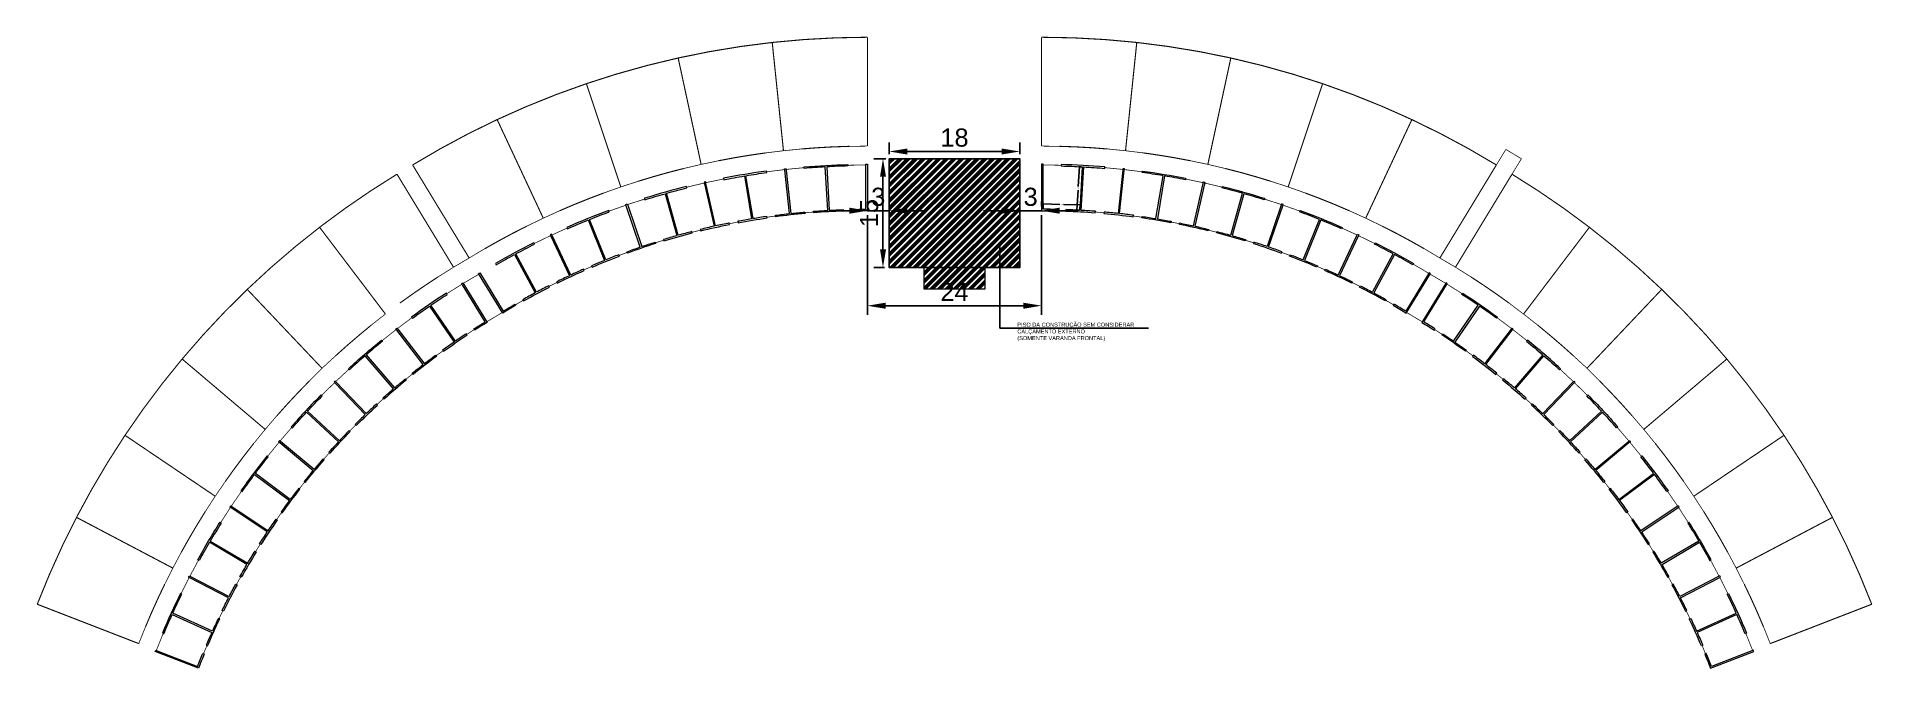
# Model space of a CAD drawing. Header units: millimetres. Extents: x 3123 to 3376, y 1277 to 1364.
import ezdxf

# ---------------------------------------------------------------- set-up
doc = ezdxf.new("R2010")
doc.units = ezdxf.units.MM
doc.layers.get('Defpoints').update_dxf_attribs({"lineweight": 0})
for name, color, linetype, lineweight in [('AF-Indicação coluna', 5, 'Continuous', 20), ('WR CERCAS PIQUETES', 14, 'Continuous', 13), ('WR PORTEIRAS 1.2', 5, 'Continuous', 13), ('WR PORTEIRAS 2.5', 1, 'Continuous', 13)]:
    doc.layers.add(name, color=color, linetype=linetype, lineweight=lineweight)
for name, color, linetype, lineweight, true_color in [('ARQ. Hachura', 7, 'Continuous', 0, 0x9e9e9e), ('WR', 7, 'Continuous', 13, 0x000000), ('WR PAREDES BAIAS', 7, 'Continuous', 13, 0x000000)]:
    doc.layers.add(name, color=color, linetype=linetype, lineweight=lineweight, true_color=true_color)
doc.layers.add('PDF_Text', color=7, linetype='Continuous')
doc.styles.add('NICAZA', font='verdana.ttf', dxfattribs={"width": 0.85})
doc.styles.add('PDF Arial', font='arial.ttf')
doc.styles.get("Standard").update_dxf_attribs({"font": 'arial.ttf'})
doc.dimstyles.new('esc-100', dxfattribs={"dimscale": 0.85, "dimtxt": 0.18, "dimasz": 0.14, "dimexe": 0.075, "dimexo": 0.12, "dimgap": 0.06, "dimtad": 0, "dimzin": 0, "dimdsep": 46, "dimtxsty": 'NICAZA', "dimblk": 'ARCHTICK', "dimcen": 0.09, "dimclrd": 7, "dimclre": 7, "dimclrt": 7, "dimadec": 1, "dimazin": 0, "dimtfac": 1, "dimtofl": 0, "dimtmove": 0, "dimatfit": 3, "dimfxl": 1, "dimtolj": 1, "dimtzin": 0, "dimarcsym": 0})
doc.dimstyles.new('ISO-25', dxfattribs={"dimtxt": 2.5, "dimasz": 2.5, "dimexe": 1.25, "dimexo": 0.625, "dimtad": 1, "dimtxsty": 'Standard', "dimcen": 2.5, "dimadec": 0, "dimazin": 0, "dimtfac": 1, "dimtmove": 0, "dimatfit": 3, "dimfxl": 1, "dimarcsym": 0})

# ---------------------------------------------------------------- blocks, each defined once
blk = doc.blocks.new('*D12')
at = {"color": 0, "lineweight": -2, "transparency": 16777216}
for p, q in [((3240.32, 1347.45), (3240.32, 1349.07)), ((3258.32, 1347.45), (3258.32, 1349.07)), ((3242.82, 1347.82), (3255.82, 1347.82))]:
    blk.add_line(p, q, dxfattribs=at)
at = {"color": 0, "transparency": 16777216}
for points in [[(3242.82, 1348.23), (3242.82, 1347.4), (3240.32, 1347.82)], [(3255.82, 1348.23), (3255.82, 1347.4), (3258.32, 1347.82)]]:
    blk.add_solid(points, dxfattribs=at)
at = {"layer": 'Defpoints', "color": 0, "transparency": 16777216}
for p in [(3240.32, 1346.83), (3258.32, 1347.82), (3258.32, 1346.83)]:
    blk.add_point(p, dxfattribs=at)
at = {"color": 0, "transparency": 16777216, "insert": (3249.32, 1349.72), "char_height": 2.5, "attachment_point": 5}
blk.add_mtext('18', dxfattribs=at)
blk = doc.blocks.new('*D13')
at = {"color": 0, "lineweight": -2, "transparency": 16777216}
for p, q in [((3239.88, 1346.83), (3238.22, 1346.83)), ((3239.47, 1344.33), (3239.47, 1334.33)), ((3239.7, 1331.83), (3238.22, 1331.83))]:
    blk.add_line(p, q, dxfattribs=at)
at = {"color": 0, "transparency": 16777216}
for points in [[(3239.06, 1344.33), (3239.89, 1344.33), (3239.47, 1346.83)], [(3239.06, 1334.33), (3239.89, 1334.33), (3239.47, 1331.83)]]:
    blk.add_solid(points, dxfattribs=at)
at = {"layer": 'Defpoints', "color": 0, "transparency": 16777216}
for p in [(3240.5, 1346.83), (3239.47, 1331.83), (3240.32, 1331.83)]:
    blk.add_point(p, dxfattribs=at)
at = {"color": 0, "transparency": 16777216, "insert": (3237.57, 1339.33), "char_height": 2.5, "attachment_point": 5, "rotation": 90}
blk.add_mtext('15', dxfattribs=at)
blk = doc.blocks.new('*D14')
at = {"color": 0, "lineweight": -2, "transparency": 16777216}
for p, q in [((3237.32, 1339.04), (3237.32, 1325.32)), ((3261.32, 1339.04), (3261.32, 1325.32)), ((3239.82, 1326.57), (3258.82, 1326.57))]:
    blk.add_line(p, q, dxfattribs=at)
at = {"color": 0, "transparency": 16777216}
for points in [[(3239.82, 1326.98), (3239.82, 1326.15), (3237.32, 1326.57)], [(3258.82, 1326.98), (3258.82, 1326.15), (3261.32, 1326.57)]]:
    blk.add_solid(points, dxfattribs=at)
at = {"layer": 'Defpoints', "color": 0, "transparency": 16777216}
for p in [(3237.32, 1339.66), (3261.32, 1339.66), (3261.32, 1326.57)]:
    blk.add_point(p, dxfattribs=at)
at = {"color": 0, "transparency": 16777216, "insert": (3249.32, 1328.45), "char_height": 2.5, "attachment_point": 5}
blk.add_mtext('24', dxfattribs=at)
blk = doc.blocks.new('*D10')
at = {"color": 0, "lineweight": -2, "transparency": 16777216}
for p, q in [((3258.32, 1340.29), (3258.32, 1340.91)), ((3261.32, 1340.29), (3261.32, 1340.91)), ((3255.82, 1339.66), (3253.32, 1339.66)), ((3258.32, 1339.66), (3261.32, 1339.66)), ((3263.82, 1339.66), (3266.32, 1339.66))]:
    blk.add_line(p, q, dxfattribs=at)
at = {"color": 0, "transparency": 16777216}
for points in [[(3255.82, 1340.08), (3255.82, 1339.24), (3258.32, 1339.66)], [(3263.82, 1340.08), (3263.82, 1339.24), (3261.32, 1339.66)]]:
    blk.add_solid(points, dxfattribs=at)
at = {"layer": 'Defpoints', "color": 0, "transparency": 16777216}
for p in [(3258.32, 1339.66), (3261.32, 1339.66), (3261.32, 1339.66)]:
    blk.add_point(p, dxfattribs=at)
at = {"color": 0, "transparency": 16777216, "insert": (3259.82, 1341.56), "char_height": 2.5, "attachment_point": 5}
blk.add_mtext('3', dxfattribs=at)
blk = doc.blocks.new('*D11')
at = {"color": 0, "lineweight": -2, "transparency": 16777216}
for p, q in [((3237.32, 1340.29), (3237.32, 1340.91)), ((3234.82, 1339.66), (3232.32, 1339.66)), ((3240.32, 1339.66), (3237.32, 1339.66)), ((3240.32, 1339.04), (3240.32, 1338.41)), ((3242.82, 1339.66), (3245.32, 1339.66))]:
    blk.add_line(p, q, dxfattribs=at)
at = {"color": 0, "transparency": 16777216}
for points in [[(3234.82, 1340.08), (3234.82, 1339.24), (3237.32, 1339.66)], [(3242.82, 1340.08), (3242.82, 1339.24), (3240.32, 1339.66)]]:
    blk.add_solid(points, dxfattribs=at)
at = {"layer": 'Defpoints', "color": 0, "transparency": 16777216}
for p in [(3237.32, 1339.66), (3237.32, 1339.66), (3240.32, 1339.66)]:
    blk.add_point(p, dxfattribs=at)
at = {"color": 0, "transparency": 16777216, "insert": (3238.82, 1341.56), "char_height": 2.5, "attachment_point": 5}
blk.add_mtext('3', dxfattribs=at)
blk = doc.blocks.new('_ArchTick')
at = {"color": 0, "linetype": 'ByBlock', "const_width": 0.15}
blk.add_lwpolyline([(-0.5, -0.5), (0.5, 0.5)], dxfattribs=at)
blk = doc.blocks.new('*D15')
at = {"layer": 'AF-Indicação coluna', "color": 7, "lineweight": -2, "transparency": 16777216}
for p, q in [((3266.53, 1345.73), (3266.38, 1342.98)), ((3266.82, 1345.71), (3266.46, 1345.73)), ((3266.2, 1339.74), (3266.35, 1342.49)), ((3266.5, 1339.72), (3266.13, 1339.74))]:
    blk.add_line(p, q, dxfattribs=at)
at = {"layer": 'Defpoints', "color": 0, "transparency": 16777216}
for p in [(3266.92, 1345.71), (3266.2, 1339.74), (3266.6, 1339.72)]:
    blk.add_point(p, dxfattribs=at)
at = {"layer": 'AF-Indicação coluna', "color": 7, "lineweight": -2, "transparency": 16777216, "xscale": 0.119, "yscale": 0.119, "zscale": 0.119}
for p, rotation in [((3266.53, 1345.73), 86.87235998804447), ((3266.2, 1339.74), 266.8723599880445)]:
    blk.add_blockref('_ArchTick', p, dxfattribs=dict(at, rotation=rotation))
at = {"layer": 'AF-Indicação coluna', "color": 7, "transparency": 16777216, "insert": (3266.36, 1342.73), "char_height": 0.153, "attachment_point": 5, "rotation": 86.8724, "style": 'NICAZA'}
blk.add_mtext('\\A1;6.00', dxfattribs=at)
blk = doc.blocks.new('*D16')
at = {"layer": 'AF-Indicação coluna', "color": 7, "lineweight": -2, "transparency": 16777216}
for p, q in [((3261.53, 1339.96), (3261.55, 1340.66)), ((3261.54, 1340.6), (3263.84, 1340.53)), ((3266.62, 1340.45), (3264.32, 1340.52)), ((3266.6, 1339.82), (3266.62, 1340.52))]:
    blk.add_line(p, q, dxfattribs=at)
at = {"layer": 'Defpoints', "color": 0, "transparency": 16777216}
for p in [(3266.62, 1340.45), (3261.52, 1339.86), (3266.6, 1339.72)]:
    blk.add_point(p, dxfattribs=at)
at = {"layer": 'AF-Indicação coluna', "color": 7, "lineweight": -2, "transparency": 16777216, "xscale": 0.119, "yscale": 0.119, "zscale": 0.119}
for p, rotation in [((3261.54, 1340.6), 178.3769171251424), ((3266.62, 1340.45), 358.3769171251423)]:
    blk.add_blockref('_ArchTick', p, dxfattribs=dict(at, rotation=rotation))
at = {"layer": 'AF-Indicação coluna', "color": 7, "transparency": 16777216, "insert": (3264.08, 1340.52), "char_height": 0.153, "attachment_point": 5, "rotation": 358.3769, "style": 'NICAZA'}
blk.add_mtext('\\A1;5.08', dxfattribs=at)

msp = doc.modelspace()

# ---------------------------------------------------------------- hatches: boundary and pattern name
at = {"layer": 'ARQ. Hachura', "true_color": 0x636466, "transparency": 33554687}
h = msp.add_hatch(dxfattribs=at)
h.set_pattern_fill('ANSI34', color=251)
h.set_pattern_definition([(45, (1593.3206, 981.93304), (-0.5303301, 0.5303301), []), (45, (1593.4974, 981.93304), (-0.5303301, 0.5303301), []), (45, (1593.67415, 981.93304), (-0.5303301, 0.5303301), []), (45, (1593.8509, 981.93304), (-0.5303301, 0.5303301), [])])
h.paths.add_polyline_path([(3258.324, 1346.829), (3240.324, 1346.829), (3240.324, 1331.829), (3258.324, 1331.829)])
h.paths.add_polyline_path([(3253.524, 1328.829), (3253.524, 1331.829), (3245.124, 1331.829), (3245.124, 1328.829)])

# ---------------------------------------------------------------- linework, layer by layer
msp.add_lwpolyline([(3240.324, 1346.829), (3258.324, 1346.829), (3258.324, 1331.829), (3240.324, 1331.829)], close=True)
at = {"layer": 'ARQ. Hachura', "color": 251, "true_color": 0x636466, "transparency": 33554687}
for points in [[(3240.324, 1346.829), (3258.324, 1346.829), (3258.324, 1331.829), (3240.324, 1331.829)], [(3245.124, 1331.829), (3253.524, 1331.829), (3253.524, 1328.829), (3245.124, 1328.829)]]:
    msp.add_lwpolyline(points, close=True, dxfattribs=at)
at = {"layer": 'PDF_Text'}
for p, q in [((3255.56, 1335.087), (3255.56, 1323.496)), ((3255.56, 1323.496), (3276.044, 1323.496))]:
    msp.add_line(p, q, dxfattribs=at)
at = {"layer": 'WR'}
for points in [[(3206.294, 1341.059), (3206.293, 1341.061)], [(3207.439, 1341.415), (3207.439, 1341.416)], [(3291.208, 1341.415), (3291.208, 1341.416)], [(3292.354, 1341.059), (3292.355, 1341.061)]]:
    msp.add_lwpolyline(points, dxfattribs=at)
at = {"layer": 'WR CERCAS PIQUETES'}
for points in [[(3174.663, 1345.964, 0.15, 0.15, -0.0274732), (3186.309, 1352.215, 0.15, 0.15, -0.0275439), (3198.602, 1357.162, 0.15, 0.15, -0.0273007), (3211.251, 1360.703, 0.15, 0.15, -0.0273007), (3224.21, 1362.844, 0.15, 0.15, -0.0273007), (3237.325, 1363.561, 0, 0, 0)], [(3323.985, 1345.964, 0.15, 0.15, 0.0274732), (3312.339, 1352.215, 0.15, 0.15, 0.0275439), (3300.045, 1357.162, 0.15, 0.15, 0.0273007), (3287.397, 1360.703, 0.15, 0.15, 0.0273007), (3274.438, 1362.844, 0.15, 0.15, 0.0273007), (3261.323, 1363.561, 0, 0, 0)], [(3122.944, 1285.432, 0.15, 0.15, -0.0273007), (3128.353, 1297.401, 0.15, 0.15, -0.0273007), (3135.034, 1308.71, 0.15, 0.15, -0.0273007), (3142.908, 1319.223, 0.15, 0.15, -0.0273007), (3151.88, 1328.816, 0.15, 0.15, -0.0273007), (3161.844, 1337.374, 0.15, 0.15, -0.026885), (3172.51, 1344.692, 0, 0, 0)], [(3375.704, 1285.432, 0.15, 0.15, 0.0273007), (3370.294, 1297.401, 0.15, 0.15, 0.0273007), (3363.613, 1308.71, 0.15, 0.15, 0.0273007), (3355.74, 1319.223, 0.15, 0.15, 0.0273007), (3346.768, 1328.816, 0.15, 0.15, 0.0273007), (3336.804, 1337.374, 0.15, 0.15, 0.026885), (3326.137, 1344.692, 0, 0, 0)]]:
    msp.add_lwpolyline(points, format="xyseb", dxfattribs=at)
at = {"layer": 'WR CERCAS PIQUETES', "const_width": 0.15}
for points in [[(3237.325, 1348.561), (3237.325, 1363.561)], [(3261.323, 1348.561), (3261.323, 1363.561)], [(3214.416, 1346.04), (3211.251, 1360.703)], [(3225.759, 1347.924), (3224.21, 1362.844)], [(3272.889, 1347.924), (3274.438, 1362.844)], [(3284.231, 1346.041), (3287.397, 1360.703)], [(3203.347, 1342.932), (3198.602, 1357.162)], [(3295.301, 1342.932), (3300.045, 1357.162)], [(3192.666, 1338.629), (3186.309, 1352.215)], [(3305.981, 1338.629), (3312.339, 1352.215)], [(3182.45, 1333.144), (3174.663, 1345.964)], [(3316.198, 1333.144), (3323.985, 1345.964)], [(3180.298, 1331.872), (3172.51, 1344.692)], [(3318.35, 1331.872), (3326.137, 1344.692)], [(3170.914, 1325.426), (3161.844, 1337.374)], [(3327.734, 1325.427), (3336.804, 1337.374)], [(3162.198, 1317.928), (3151.88, 1328.816)], [(3336.45, 1317.928), (3346.768, 1328.816)], [(3154.351, 1309.524), (3142.908, 1319.223)], [(3344.297, 1309.524), (3355.74, 1319.223)], [(3147.466, 1300.315), (3135.034, 1308.71)], [(3351.182, 1300.315), (3363.613, 1308.71)], [(3141.625, 1290.411), (3128.353, 1297.401)], [(3357.022, 1290.411), (3370.294, 1297.401)], [(3136.93, 1280.01), (3122.944, 1285.432)], [(3361.718, 1280.01), (3375.704, 1285.432)]]:
    msp.add_lwpolyline(points, dxfattribs=at)
for points in [[(3228.247, 1348.169, -0.0156351), (3234.825, 1348.531, -0.0156351)], [(3270.401, 1348.169, 0.0156351), (3263.823, 1348.531, 0.0156351)], [(3205.722, 1343.71, -0.0154303), (3211.982, 1345.468, -0.0154303)], [(3216.863, 1346.555, -0.0154307), (3223.277, 1347.62, -0.0154307)], [(3281.785, 1346.555, 0.0154307), (3275.371, 1347.62, 0.0154307)], [(3292.925, 1343.71, 0.0154303), (3286.665, 1345.468, 0.0154303)], [(3194.943, 1339.662, -0.01547), (3200.989, 1342.098, -0.01547)], [(3303.705, 1339.662, 0.01547), (3297.658, 1342.098, 0.01547)], [(3184.6, 1334.421, -0.0156626), (3190.414, 1337.542, -0.0156626)], [(3314.048, 1334.421, 0.0156626), (3308.233, 1337.542, 0.0156626)], [(3172.913, 1326.928, -0.0151603), (3178.179, 1330.544, -0.0151603)], [(3325.734, 1326.928, 0.0151603), (3320.468, 1330.544, 0.0151603)], [(3164.022, 1319.638, -0.0154303), (3168.951, 1323.878)], [(3334.626, 1319.638, 0.0154303), (3329.697, 1323.878)], [(3155.977, 1311.422, -0.0154311), (3160.415, 1316.175)], [(3342.67, 1311.422, 0.0154311), (3338.233, 1316.175)], [(3148.876, 1302.38, -0.0154307), (3152.769, 1307.587)], [(3349.772, 1302.38, 0.0154307), (3345.878, 1307.587)], [(3142.802, 1292.617, -0.0154303), (3146.105, 1298.218)], [(3355.845, 1292.617, 0.0154303), (3352.543, 1298.218)], [(3137.861, 1282.33, -0.0152269), (3140.501, 1288.178)], [(3360.786, 1282.33, 0.0152269), (3358.147, 1288.178)]]:
    msp.add_lwpolyline(points, format="xyb", dxfattribs=at)
at = {"layer": 'WR PAREDES BAIAS'}
for points in [[(3231.851, 1339.706), (3231.524, 1345.697, 0.0070719), (3228.627, 1345.492), (3228.605, 1345.691, -0.0146561), (3234.625, 1346.026), (3234.625, 1345.826, 0.0070718), (3231.723, 1345.708), (3232.051, 1339.717, -0.0050132), (3233.987, 1339.803), (3233.993, 1339.603, 0.0105375), (3229.933, 1339.377), (3229.917, 1339.577, -0.0050132)], [(3235.192, 1339.637), (3235.187, 1339.837, -0.0050132), (3237.125, 1339.861), (3237.125, 1345.861), (3237.125, 1346.061, -0.000487), (3237.325, 1346.061), (3237.325, 1339.661, 0.0055278)], [(3263.455, 1339.637), (3263.461, 1339.837, 0.0050132), (3261.523, 1339.861), (3261.523, 1345.861), (3261.523, 1346.061, 0.000487), (3261.323, 1346.061), (3261.323, 1339.661, -0.0055278)], [(3266.797, 1339.706), (3267.124, 1345.697, -0.0070719), (3270.021, 1345.492), (3270.043, 1345.691, 0.0146561), (3264.023, 1346.026), (3264.023, 1345.826, -0.0070718), (3266.924, 1345.708), (3266.597, 1339.717, 0.0050132), (3264.66, 1339.803), (3264.655, 1339.603, -0.0105375), (3268.714, 1339.377), (3268.731, 1339.577, 0.0050132)], [(3213.187, 1336.592), (3213.139, 1336.786, 0.0050132), (3211.267, 1336.283), (3209.649, 1342.061, -0.0070718), (3212.457, 1342.804), (3212.413, 1342.999, 0.0146561), (3206.609, 1341.368), (3206.673, 1341.179, -0.0070719), (3209.457, 1342.006), (3211.074, 1336.228, 0.0050132), (3209.214, 1335.683), (3209.273, 1335.492, -0.0105375)], [(3218.281, 1337.967, 0.0050132), (3216.385, 1337.566), (3215.085, 1343.423), (3215.042, 1343.618, 0.000487), (3214.846, 1343.575), (3214.89, 1343.38), (3216.189, 1337.522, 0.0050132), (3214.302, 1337.079), (3214.351, 1336.885, -0.0105375), (3218.319, 1337.77)], [(3223.508, 1338.666), (3223.48, 1338.864, 0.0050132), (3221.565, 1338.568), (3220.587, 1344.487, -0.0070718), (3223.458, 1344.92), (3223.436, 1345.119, 0.0146561), (3217.489, 1344.13), (3217.532, 1343.935, -0.0070741), (3220.389, 1344.455), (3221.368, 1338.535, 0.0050132), (3219.459, 1338.196), (3219.497, 1337.999, -0.0105375)], [(3228.737, 1339.278, 0.0105375), (3224.696, 1338.831), (3224.669, 1339.029, -0.0050132), (3226.593, 1339.263), (3225.94, 1345.228), (3225.917, 1345.427, -0.000487), (3226.117, 1345.449), (3226.138, 1345.25), (3226.792, 1339.285, -0.0050132), (3228.721, 1339.477)], [(3269.91, 1339.278, -0.0105375), (3273.951, 1338.831), (3273.979, 1339.029, 0.0050132), (3272.054, 1339.263), (3272.708, 1345.228), (3272.73, 1345.427, 0.000487), (3272.531, 1345.449), (3272.509, 1345.25), (3271.856, 1339.285, 0.0050132), (3269.927, 1339.477)], [(3275.14, 1338.666), (3275.167, 1338.865, -0.0050132), (3277.083, 1338.568), (3278.061, 1344.487, 0.0070718), (3275.189, 1344.92), (3275.211, 1345.119, -0.0146561), (3281.159, 1344.13), (3281.115, 1343.935, 0.0070741), (3278.258, 1344.455), (3277.28, 1338.535, -0.0050132), (3279.189, 1338.196), (3279.151, 1337.999, 0.0105375)], [(3280.367, 1337.967, -0.0050132), (3282.263, 1337.566), (3283.563, 1343.423), (3283.606, 1343.619, -0.000487), (3283.802, 1343.575), (3283.758, 1343.38), (3282.458, 1337.522, -0.0050132), (3284.345, 1337.079), (3284.297, 1336.885, 0.0105375), (3280.329, 1337.77)], [(3285.46, 1336.592), (3285.509, 1336.786, -0.0050132), (3287.381, 1336.283), (3288.998, 1342.061, 0.0070718), (3286.191, 1342.804), (3286.234, 1342.999, -0.0146561), (3292.039, 1341.368), (3291.974, 1341.179, 0.0070719), (3289.191, 1342.006), (3287.573, 1336.229, -0.0050132), (3289.434, 1335.683), (3289.374, 1335.492, 0.0105375)], [(3204.209, 1334.012, -0.0050132), (3206.037, 1334.658), (3204.107, 1340.339), (3204.043, 1340.528, -0.0004861), (3204.232, 1340.593), (3204.296, 1340.403), (3206.226, 1334.722, -0.0050132), (3208.068, 1335.327), (3208.127, 1335.136, 0.0105375), (3204.279, 1333.824)], [(3294.438, 1334.012, 0.0050132), (3292.61, 1334.658), (3294.541, 1340.339), (3294.605, 1340.528, 0.0004861), (3294.416, 1340.593), (3294.351, 1340.403), (3292.421, 1334.722, 0.0050132), (3290.58, 1335.327), (3290.52, 1335.136, -0.0105375), (3294.369, 1333.824)], [(3193.901, 1336.226), (3193.816, 1336.407, 0.0110352), (3193.635, 1336.322), (3193.72, 1336.141), (3196.258, 1330.704, 0.0050132), (3194.511, 1329.863), (3194.601, 1329.684, -0.0105375), (3198.283, 1331.408), (3198.203, 1331.591, 0.0050132), (3196.439, 1330.789)], [(3304.747, 1336.226), (3304.831, 1336.407, -0.0110352), (3305.012, 1336.322), (3304.928, 1336.141), (3302.39, 1330.704, -0.0050132), (3304.137, 1329.863), (3304.047, 1329.684, 0.0105375), (3300.365, 1331.408), (3300.444, 1331.591, -0.0050132), (3302.209, 1330.789)], [(3183.919, 1331.111), (3184.023, 1330.94), (3187.138, 1325.812, -0.0047149), (3188.804, 1326.802), (3188.904, 1326.628, 0.0055278), (3187.071, 1325.537), (3183.748, 1331.007, -0.0004861)], [(3314.729, 1331.111), (3314.625, 1330.94), (3311.51, 1325.812, 0.0047149), (3309.843, 1326.802), (3309.744, 1326.628, -0.0055278), (3311.577, 1325.537), (3314.9, 1331.007, 0.0004861)], [(3181.596, 1329.735), (3184.919, 1324.265, 0.0052387), (3183.204, 1323.194), (3183.095, 1323.362, -0.0047834), (3184.663, 1324.343), (3181.528, 1329.459), (3181.424, 1329.629, 0.0241078)], [(3317.052, 1329.735), (3313.729, 1324.265, -0.0052387), (3315.443, 1323.194), (3315.552, 1323.362, 0.0047834), (3313.985, 1324.343), (3317.12, 1329.459), (3317.224, 1329.63, -0.0241078)], [(3149.593, 1298.999), (3149.76, 1298.888), (3154.751, 1295.559, -0.0050132), (3155.843, 1297.161), (3156.006, 1297.045, 0.0105375), (3153.754, 1293.661), (3153.584, 1293.767, -0.0050132), (3154.64, 1295.393), (3149.649, 1298.722), (3149.482, 1298.833, -0.000487)], [(3349.054, 1298.999), (3348.888, 1298.888), (3343.896, 1295.559, 0.0050132), (3342.805, 1297.161), (3342.641, 1297.046, -0.0105375), (3344.894, 1293.661), (3345.063, 1293.767, 0.0050132), (3344.007, 1295.393), (3348.999, 1298.722), (3349.165, 1298.833, 0.000487)], [(3143.883, 1289.335), (3144.061, 1289.243), (3149.386, 1286.477, -0.0050132), (3150.296, 1288.188), (3150.471, 1288.091, 0.0105375), (3148.601, 1284.481), (3148.421, 1284.569, -0.0050132), (3149.294, 1286.3), (3143.969, 1289.065), (3143.791, 1289.157, -0.0004861)], [(3354.764, 1289.335), (3354.587, 1289.243), (3349.262, 1286.477, 0.0050132), (3348.351, 1288.188), (3348.176, 1288.091, -0.0105375), (3350.047, 1284.481), (3350.227, 1284.569, 0.0050132), (3349.354, 1286.3), (3354.679, 1289.065), (3354.856, 1289.157, 0.0004861)], [(3139.447, 1279.034), (3145.041, 1276.865, -0.0050132), (3145.76, 1278.665), (3145.945, 1278.587, 0.0055278), (3145.156, 1276.606), (3139.189, 1278.919, -0.0004861), (3139.261, 1279.106)], [(3359.2, 1279.034), (3353.606, 1276.865, 0.0050132), (3352.887, 1278.665), (3352.703, 1278.588, -0.0055278), (3353.492, 1276.606), (3359.459, 1278.919, 0.0004861), (3359.387, 1279.106)]]:
    msp.add_lwpolyline(points, format="xyb", close=True, dxfattribs=at)
for points in [[(3201.279, 1332.889), (3199.042, 1338.456, -0.0070718), (3201.751, 1339.501), (3201.687, 1339.69, 0.0151424), (3195.911, 1337.356), (3195.996, 1337.175, -0.0075591), (3198.856, 1338.382), (3201.093, 1332.814, 0.0050132), (3199.304, 1332.07), (3199.383, 1331.886, -0.0105375), (3203.154, 1333.406), (3203.085, 1333.594, 0.0050132), (3201.279, 1332.889)], [(3297.369, 1332.889), (3299.606, 1338.456, 0.0070718), (3296.896, 1339.501), (3296.961, 1339.69, -0.0151424), (3302.736, 1337.356), (3302.652, 1337.175, 0.0075591), (3299.792, 1338.382), (3297.554, 1332.814, -0.0050132), (3299.344, 1332.07), (3299.264, 1331.886, 0.0105375), (3295.493, 1333.406), (3295.563, 1333.594, -0.0050132), (3297.369, 1332.889)], [(3189.945, 1327.224, -0.0105375), (3193.528, 1329.146), (3193.438, 1329.325, 0.0050132), (3191.72, 1328.428), (3188.89, 1333.718, -0.0070718), (3191.469, 1335.052), (3191.385, 1335.233, 0.0146561), (3186.071, 1332.383), (3186.175, 1332.212, -0.0070719), (3188.713, 1333.623), (3191.544, 1328.333, 0.0050132), (3189.846, 1327.398), (3189.945, 1327.224)], [(3308.702, 1327.224, 0.0105375), (3305.12, 1329.146), (3305.209, 1329.325, -0.0050132), (3306.927, 1328.428), (3309.758, 1333.718, 0.0070718), (3307.178, 1335.052), (3307.263, 1335.233, -0.0146561), (3312.576, 1332.383), (3312.472, 1332.212, 0.0070719), (3309.934, 1333.623), (3307.104, 1328.333, -0.0050132), (3308.802, 1327.398), (3308.702, 1327.224)], [(3177.162, 1326.629, -0.006582), (3179.412, 1328.127), (3179.308, 1328.297, 0.0141654), (3174.506, 1324.995), (3174.628, 1324.837, -0.0070719), (3176.997, 1326.516), (3180.388, 1321.565, 0.0050132), (3178.802, 1320.451), (3178.919, 1320.289, -0.0103082), (3182.197, 1322.541), (3182.088, 1322.709, 0.0047834), (3180.553, 1321.679), (3177.162, 1326.629)], [(3321.485, 1326.629, 0.006582), (3319.235, 1328.127), (3319.34, 1328.297, -0.0141654), (3324.141, 1324.995), (3324.02, 1324.837, 0.0070719), (3321.65, 1326.516), (3318.26, 1321.565, -0.0050132), (3319.846, 1320.451), (3319.729, 1320.289, 0.0103082), (3316.45, 1322.541), (3316.559, 1322.709, -0.0047834), (3318.095, 1321.679), (3321.485, 1326.629)], [(3172.346, 1323.374, -0.000487), (3172.505, 1323.496), (3172.627, 1323.338), (3176.282, 1318.58, -0.0050132), (3177.831, 1319.745), (3177.949, 1319.583, 0.0105375), (3174.727, 1317.103), (3174.601, 1317.258, -0.0050132), (3176.124, 1318.458), (3172.469, 1323.216), (3172.346, 1323.374)], [(3326.301, 1323.374, 0.000487), (3326.142, 1323.496), (3326.021, 1323.338), (3322.365, 1318.58, 0.0050132), (3320.816, 1319.745), (3320.699, 1319.583, -0.0105375), (3323.921, 1317.103), (3324.047, 1317.258, 0.0050132), (3322.524, 1318.458), (3326.179, 1323.216), (3326.301, 1323.374)], [(3170.386, 1321.823), (3170.507, 1321.665, 0.0070718), (3168.278, 1319.804), (3172.187, 1315.252, -0.0050132), (3173.67, 1316.501), (3173.797, 1316.345, 0.0105375), (3170.715, 1313.693), (3170.581, 1313.841, -0.0050132), (3172.036, 1315.122), (3168.126, 1319.673, 0.0070719), (3165.954, 1317.746), (3165.816, 1317.89, -0.0146561), (3170.386, 1321.823)], [(3328.262, 1321.823), (3328.14, 1321.665, -0.0070718), (3330.37, 1319.804), (3326.46, 1315.252, 0.0050132), (3324.977, 1316.501), (3324.851, 1316.345, -0.0105375), (3327.933, 1313.693), (3328.067, 1313.841, 0.0050132), (3326.612, 1315.122), (3330.521, 1319.673, -0.0070719), (3332.694, 1317.746), (3332.832, 1317.89, 0.0146561), (3328.262, 1321.823)], [(3164.128, 1316.038), (3163.99, 1316.182, 0.0004861), (3163.846, 1316.044), (3163.984, 1315.899), (3168.136, 1311.568, 0.0050132), (3166.753, 1310.21), (3166.895, 1310.069, -0.0105375), (3169.827, 1312.886), (3169.693, 1313.034, 0.0050132), (3168.28, 1311.707), (3164.128, 1316.038)], [(3334.519, 1316.038), (3334.658, 1316.182, -0.0004861), (3334.802, 1316.044), (3334.664, 1315.9), (3330.512, 1311.568, -0.0050132), (3331.895, 1310.21), (3331.753, 1310.069, 0.0105375), (3328.82, 1312.886), (3328.955, 1313.034, -0.0050132), (3330.368, 1311.707), (3334.519, 1316.038)], [(3164.572, 1307.953), (3160.19, 1312.051, -0.0070718), (3162.204, 1314.144), (3162.065, 1314.288, 0.0146561), (3157.951, 1309.881), (3158.104, 1309.753, -0.0070719), (3160.054, 1311.905), (3164.436, 1307.807, 0.0047955), (3163.129, 1306.375), (3163.279, 1306.242, -0.0105375), (3166.053, 1309.215), (3165.91, 1309.355, 0.0050132), (3164.572, 1307.953)], [(3334.076, 1307.953), (3338.458, 1312.051, 0.0070718), (3336.444, 1314.144), (3336.582, 1314.289, -0.0146561), (3340.697, 1309.881), (3340.543, 1309.753, 0.0070719), (3338.594, 1311.905), (3334.212, 1307.807, -0.0047955), (3335.519, 1306.375), (3335.369, 1306.243, 0.0105375), (3332.595, 1309.215), (3332.737, 1309.355, -0.0050132), (3334.076, 1307.953)], [(3161.075, 1304.002), (3156.475, 1307.856), (3156.322, 1307.984, 0.0644613), (3156.194, 1307.831), (3156.347, 1307.702), (3160.946, 1303.849, 0.0006272), (3159.719, 1302.348), (3159.876, 1302.224, -0.0102789), (3162.484, 1305.343), (3162.334, 1305.476, 0.0050132), (3161.075, 1304.002)], [(3337.573, 1304.003), (3342.172, 1307.856), (3342.326, 1307.984, -0.0644613), (3342.454, 1307.831), (3342.301, 1307.702), (3337.701, 1303.849, -0.0006272), (3338.928, 1302.348), (3338.772, 1302.224, 0.0102789), (3336.164, 1305.343), (3336.313, 1305.476, -0.0050132), (3337.573, 1304.003)], [(3158.975, 1301.407, 0.0050132), (3157.798, 1299.867), (3152.995, 1303.464, -0.0070718), (3154.769, 1305.763), (3154.615, 1305.892, 0.0146561), (3151.006, 1301.062), (3151.172, 1300.951, -0.0070719), (3152.875, 1303.304), (3157.678, 1299.707, 0.0050132), (3156.535, 1298.141), (3156.698, 1298.026, -0.0171084), (3159.132, 1301.283), (3158.975, 1301.407)], [(3339.673, 1301.407, -0.0050132), (3340.85, 1299.867), (3345.653, 1303.464, 0.0070718), (3343.879, 1305.763), (3344.032, 1305.892, -0.0146561), (3347.642, 1301.062), (3347.475, 1300.951, 0.0070719), (3345.772, 1303.304), (3340.97, 1299.707, -0.0050132), (3342.113, 1298.141), (3341.95, 1298.026, 0.0171084), (3339.516, 1301.283), (3339.673, 1301.407)], [(3153.116, 1292.644, 0.0105375), (3151.052, 1289.141), (3150.877, 1289.238, -0.0050132), (3151.843, 1290.919), (3146.677, 1293.971, 0.0070719), (3145.24, 1291.447), (3145.063, 1291.539, -0.0146561), (3148.125, 1296.734), (3148.291, 1296.623, 0.0070718), (3146.779, 1294.143), (3151.944, 1291.091, -0.0050132), (3152.947, 1292.75), (3153.116, 1292.644)], [(3345.531, 1292.644, -0.0105375), (3347.596, 1289.141), (3347.77, 1289.238, 0.0050132), (3346.805, 1290.919), (3351.971, 1293.971, -0.0070719), (3353.407, 1291.447), (3353.585, 1291.54, 0.0146561), (3350.523, 1296.734), (3350.357, 1296.623, -0.0070718), (3351.869, 1294.143), (3346.703, 1291.091, 0.0050132), (3345.701, 1292.75), (3345.531, 1292.644)], [(3148.078, 1283.401), (3147.898, 1283.488, 0.0050132), (3147.082, 1281.73), (3141.615, 1284.201, -0.0070718), (3142.848, 1286.83), (3142.67, 1286.922, 0.0146561), (3140.193, 1281.426), (3140.379, 1281.353, -0.0070719), (3141.533, 1284.019), (3147, 1281.548, 0.0050132), (3146.223, 1279.772), (3146.408, 1279.695, -0.0105375), (3148.078, 1283.401)], [(3350.569, 1283.401), (3350.749, 1283.489, -0.0050132), (3351.565, 1281.73), (3357.033, 1284.201, 0.0070718), (3355.8, 1286.83), (3355.977, 1286.923, -0.0146561), (3358.455, 1281.426), (3358.268, 1281.354, 0.0070719), (3357.115, 1284.019), (3351.648, 1281.548, -0.0050132), (3352.424, 1279.772), (3352.24, 1279.695, 0.0105375), (3350.569, 1283.401)]]:
    msp.add_lwpolyline(points, format="xyb", dxfattribs=at)
at = {"layer": 'WR PORTEIRAS 1.2', "const_width": 0.1}
for points in [[(3218.3, 1337.868), (3219.478, 1338.098)], [(3223.494, 1338.765), (3224.683, 1338.93)], [(3228.729, 1339.378), (3229.925, 1339.477)], [(3233.99, 1339.703), (3235.189, 1339.737)], [(3264.658, 1339.703), (3263.458, 1339.737)], [(3269.918, 1339.378), (3268.723, 1339.477)], [(3275.154, 1338.765), (3273.965, 1338.93)], [(3280.348, 1337.868), (3279.17, 1338.098)], [(3208.098, 1335.232), (3209.244, 1335.588)], [(3213.163, 1336.689), (3214.327, 1336.982)], [(3285.485, 1336.689), (3284.321, 1336.982)], [(3290.55, 1335.232), (3289.404, 1335.588)], [(3203.119, 1333.5), (3204.244, 1333.918)], [(3295.528, 1333.5), (3294.403, 1333.918)], [(3198.243, 1331.499), (3199.343, 1331.978)], [(3300.405, 1331.499), (3299.304, 1331.978)], [(3193.483, 1329.235), (3194.556, 1329.774)], [(3305.164, 1329.235), (3304.092, 1329.774)], [(3188.854, 1326.715), (3189.896, 1327.311)], [(3309.794, 1326.715), (3308.752, 1327.311)], [(3182.143, 1322.625), (3183.15, 1323.278)], [(3316.505, 1322.625), (3315.498, 1323.278)], [(3177.89, 1319.664), (3178.86, 1320.37)], [(3320.758, 1319.664), (3319.787, 1320.37)], [(3173.733, 1316.423), (3174.664, 1317.181)], [(3324.914, 1316.423), (3323.984, 1317.181)], [(3169.76, 1312.96), (3170.648, 1313.767)], [(3328.888, 1312.96), (3328, 1313.767)], [(3165.982, 1309.285), (3166.824, 1310.14)], [(3332.666, 1309.285), (3331.824, 1310.14)], [(3162.409, 1305.409), (3163.204, 1306.309)], [(3336.239, 1305.41), (3335.444, 1306.309)], [(3159.053, 1301.345), (3159.798, 1302.286)], [(3339.594, 1301.345), (3338.85, 1302.286)], [(3155.925, 1297.103), (3156.616, 1298.084)], [(3342.723, 1297.103), (3342.031, 1298.084)], [(3153.032, 1292.697), (3153.669, 1293.714)], [(3345.616, 1292.697), (3344.979, 1293.714)], [(3150.384, 1288.14), (3150.965, 1289.19)], [(3348.264, 1288.14), (3347.683, 1289.19)], [(3147.988, 1283.445), (3148.511, 1284.525)], [(3350.659, 1283.445), (3350.137, 1284.525)], [(3145.852, 1278.626), (3146.316, 1279.733)], [(3352.795, 1278.626), (3352.332, 1279.733)]]:
    msp.add_lwpolyline(points, dxfattribs=at)
at = {"layer": 'WR PORTEIRAS 2.5', "const_width": 0.1}
for points in [[(3228.247, 1348.169), (3225.759, 1347.924)], [(3237.325, 1348.561), (3234.825, 1348.531)], [(3261.323, 1348.561), (3263.823, 1348.531)], [(3270.401, 1348.169), (3272.889, 1347.924)], [(3323.985, 1345.964), (3325.283, 1348.101)], [(3327.435, 1346.828), (3325.283, 1348.101)], [(3214.416, 1346.04), (3211.982, 1345.468)], [(3216.863, 1346.555), (3214.416, 1346.04)], [(3225.759, 1347.924), (3223.277, 1347.62)], [(3226.127, 1345.349), (3228.616, 1345.591)], [(3234.625, 1345.926), (3237.125, 1345.961)], [(3264.023, 1345.926), (3261.523, 1345.961)], [(3272.52, 1345.349), (3270.032, 1345.591)], [(3272.889, 1347.924), (3275.371, 1347.62)], [(3281.785, 1346.555), (3284.231, 1346.041)], [(3284.231, 1346.041), (3286.665, 1345.468)], [(3326.137, 1344.692), (3327.435, 1346.828)], [(3203.347, 1342.932), (3200.989, 1342.098)], [(3205.722, 1343.71), (3203.347, 1342.932)], [(3212.435, 1342.901), (3214.868, 1343.477)], [(3215.063, 1343.521), (3217.51, 1344.033)], [(3223.447, 1345.02), (3225.928, 1345.327)], [(3275.2, 1345.02), (3272.719, 1345.327)], [(3283.584, 1343.521), (3281.137, 1344.033)], [(3286.213, 1342.901), (3283.78, 1343.477)], [(3292.925, 1343.71), (3295.301, 1342.932)], [(3295.301, 1342.932), (3297.658, 1342.098)], [(3201.719, 1339.596), (3204.075, 1340.433)], [(3204.264, 1340.498), (3206.641, 1341.273)], [(3294.384, 1340.498), (3292.007, 1341.273)], [(3296.929, 1339.596), (3294.573, 1340.433)], [(3192.666, 1338.629), (3190.414, 1337.542)], [(3194.943, 1339.662), (3192.666, 1338.629)], [(3303.705, 1339.662), (3305.981, 1338.629)], [(3305.981, 1338.629), (3308.233, 1337.542)], [(3191.427, 1335.142), (3193.678, 1336.232)], [(3193.859, 1336.316), (3195.954, 1337.266)], [(3304.789, 1336.316), (3302.694, 1337.266)], [(3307.221, 1335.142), (3304.97, 1336.232)], [(3182.45, 1333.144), (3180.298, 1331.872)], [(3184.6, 1334.421), (3182.45, 1333.144)], [(3314.048, 1334.421), (3316.198, 1333.144)], [(3316.198, 1333.144), (3318.35, 1331.872)], [(3180.298, 1331.872), (3178.179, 1330.544)], [(3181.648, 1329.648), (3183.799, 1330.923)], [(3314.677, 1331.026), (3312.524, 1332.298)], [(3316.999, 1329.648), (3314.848, 1330.923)], [(3318.35, 1331.872), (3320.468, 1330.544)], [(3179.36, 1328.212), (3181.476, 1329.544)], [(3319.288, 1328.212), (3317.172, 1329.544)], [(3170.914, 1325.426), (3168.951, 1323.878)], [(3184.868, 1324.35), (3187.018, 1325.624)], [(3313.78, 1324.35), (3311.629, 1325.624)], [(3325.734, 1326.928), (3327.726, 1325.416)], [(3327.734, 1325.427), (3329.697, 1323.878)], [(3170.447, 1321.744), (3172.407, 1323.295)], [(3172.566, 1323.417), (3174.567, 1324.916)], [(3326.082, 1323.417), (3324.081, 1324.916)], [(3328.201, 1321.744), (3326.24, 1323.295)], [(3162.178, 1317.949), (3160.415, 1316.175)], [(3164.022, 1319.638), (3162.178, 1317.949)], [(3164.059, 1316.11), (3165.885, 1317.818)], [(3334.589, 1316.11), (3332.763, 1317.818)], [(3334.626, 1319.638), (3336.47, 1317.949)], [(3336.47, 1317.949), (3338.233, 1316.175)], [(3162.134, 1314.216), (3163.915, 1315.972)], [(3336.513, 1314.216), (3334.733, 1315.972)], [(3155.977, 1311.422), (3154.351, 1309.524)], [(3342.67, 1311.422), (3344.297, 1309.524)], [(3154.351, 1309.524), (3152.769, 1307.587)], [(3154.692, 1305.828), (3156.27, 1307.766)], [(3156.399, 1307.92), (3158.028, 1309.817)], [(3342.249, 1307.92), (3340.62, 1309.817)], [(3343.956, 1305.828), (3342.377, 1307.766)], [(3344.297, 1309.524), (3345.878, 1307.587)], [(3147.466, 1300.315), (3146.105, 1298.218)], [(3148.876, 1302.38), (3147.466, 1300.315)], [(3149.676, 1298.944), (3151.089, 1301.007)], [(3348.971, 1298.944), (3347.559, 1301.007)], [(3349.772, 1302.38), (3351.182, 1300.315)], [(3351.182, 1300.315), (3352.543, 1298.218)], [(3148.208, 1296.678), (3149.566, 1298.777)], [(3350.44, 1296.678), (3349.082, 1298.777)], [(3142.802, 1292.617), (3141.625, 1290.411)], [(3355.845, 1292.617), (3357.022, 1290.411)], [(3141.625, 1290.411), (3140.501, 1288.178)], [(3143.972, 1289.289), (3145.152, 1291.493)], [(3354.675, 1289.289), (3353.496, 1291.493)], [(3357.022, 1290.411), (3358.147, 1288.178)], [(3142.759, 1286.876), (3143.88, 1289.111)], [(3355.888, 1286.876), (3354.767, 1289.111)], [(3137.861, 1282.33), (3136.93, 1280.01)], [(3360.786, 1282.33), (3361.718, 1280.01)], [(3140.286, 1281.39), (3139.354, 1279.07)], [(3358.362, 1281.39), (3359.294, 1279.07)]]:
    msp.add_lwpolyline(points, dxfattribs=at)

# ---------------------------------------------------------------- texts
at = {"layer": 'PDF_Text', "insert": (3257.979, 1321.664), "char_height": 0.55352, "width": 16.22561, "attachment_point": 7, "style": 'PDF Arial'}
msp.add_mtext('PISO DA CONSTRUÇÃO SEM CONSIDERAR CALÇAMENTO EXTERNO\\P(SOMENTE VARANDA FRONTAL)', dxfattribs=at)

# ---------------------------------------------------------------- dimensions: what is measured, and where the dimension line sits
for base, p1, p2, picture, middle in [((3258.324, 1347.816), (3240.324, 1346.829), (3258.324, 1346.829), '*D12', (3249.324, 1349.717)), ((3237.325, 1339.661), (3240.324, 1339.661), (3237.325, 1339.661), '*D11', (3238.824, 1341.563)), ((3261.323, 1339.661), (3258.324, 1339.661), (3261.323, 1339.661), '*D10', (3259.823, 1341.563)), ((3261.323, 1326.568), (3237.325, 1339.661), (3261.323, 1339.661), '*D14', (3249.324, 1328.448))]:
    dim = msp.add_linear_dim(base=base, p1=p1, p2=p2, dimstyle='ISO-25')
    dim.commit()
    dim.dimension.update_dxf_attribs({"geometry": picture, "text_midpoint": middle})
dim = msp.add_linear_dim(base=(3239.473, 1331.829), p1=(3240.503, 1346.829), p2=(3240.324, 1331.829), angle=90, dimstyle='ISO-25')
dim.commit()
dim.dimension.update_dxf_attribs({"geometry": '*D13', "text_midpoint": (3237.572, 1339.329)})
at = {"layer": 'AF-Indicação coluna'}
for p1, distance, picture, middle in [((3266.924, 1345.708), -0.399, '*D15', (3266.362, 1342.734)), ((3261.523, 1339.861), 0.736, '*D16', (3264.081, 1340.524))]:
    dim = msp.add_aligned_dim(p1=p1, p2=(3266.597, 1339.717), distance=distance, dimstyle='esc-100', dxfattribs=at)
    dim.commit()
    dim.dimension.update_dxf_attribs({"geometry": picture, "text_midpoint": middle})

doc.saveas('drawing.dxf')
